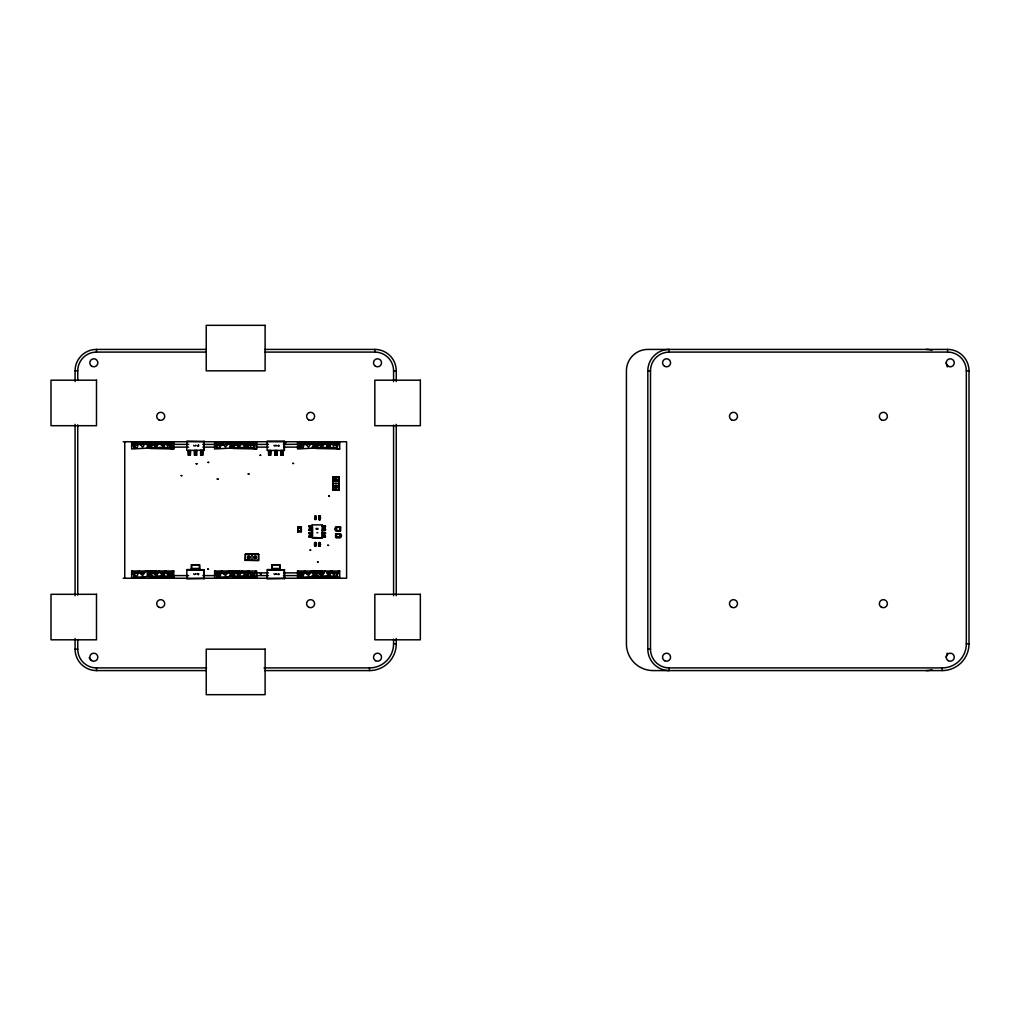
<?xml version="1.0" encoding="UTF-8"?>
<svg xmlns="http://www.w3.org/2000/svg" width="1020" height="1020" viewBox="0 0 1020 1020"><rect width="100%" height="100%" fill="white"/><g stroke="black" fill="none" stroke-linecap="round" stroke-linejoin="round"><path stroke-width="1.5" d="M190.357 454.435L190.421 450.534L188.317 450.534L188.381 455.251L190.357 455.277L190.421 450.534M191.518 568.471L191.53 564.723L199.525 564.736L199.601 569.466L191.352 569.542L191.518 568.471L199.55 568.484M196.579 450.534L196.528 455.277L194.552 455.251L194.476 450.534L196.579 450.534L196.528 455.277M202.687 454.435L202.75 450.534L200.647 450.534L200.698 455.251L202.687 455.277L202.75 450.534M203.898 578.582L186.826 578.901L186.851 569.555L203.898 569.887L204.217 578.914L204.217 569.568M203.898 450.113L186.826 450.432L186.851 441.086L203.898 441.418L204.217 450.445L204.217 441.099M270.708 450.534L270.657 455.277L268.681 455.251L268.604 450.534L270.708 450.534L270.657 454.18M271.804 568.471L271.817 564.723L279.811 564.736L279.888 569.466L271.639 569.542L271.804 568.471L279.837 568.484M276.879 450.534L276.815 455.277L274.839 455.251L274.775 450.534L276.879 450.534L276.815 455.277M283.037 450.534L282.974 455.277L281.01 455.251L280.933 450.534L283.037 450.534L282.986 454.18M284.185 450.113L284.516 441.099L267.138 441.086L267.125 450.432L284.503 450.445L284.197 441.418M284.185 578.582L267.125 578.901L267.138 569.555L284.185 569.887L284.503 578.914L284.516 569.568M309.085 526.843L312.031 526.945L309.098 526.843L309.098 525.797L312.031 525.631L309.085 525.797M318.584 542.589L318.788 542.78A5.992 5.992 0 0 0 318.788 545.878L319.872 546.031C322.715 543.175 316.85 542.155 319.872 542.627L319.885 546.031L318.584 546.07M319.069 516.082C322.192 514.819 319.018 524.611 320.216 516.12L318.928 516.082M321.899 537.412L322.435 524.879L312.056 524.879L312.056 537.948L322.447 537.935L312.592 537.412M325.405 537.043L322.473 537.208L325.393 537.043L325.393 535.997L322.473 535.882L325.405 535.997M191.53 564.723L191.352 569.542M271.817 564.723L271.639 569.542M338.156 486.106L338.984 490.046L332.788 490.097L332.826 476.825L338.984 476.926L339.214 482.689L338.984 490.046L332.66 490.046L333.03 476.761M336.281 537.476L336.294 534.008L340.03 533.995L340.03 537.476L336.281 537.476L336.281 533.995M336.281 530.681L336.294 527.212L340.03 527.2L340.03 530.681L336.281 530.681L336.281 527.2M338.818 490.148L338.844 476.875M340.017 537.476L340.03 533.995M340.017 530.668L340.03 527.2M312.031 532.478L309.085 532.58L309.098 533.639L310.411 533.651L310.411 532.593L312.031 532.478L312.031 533.753L309.085 533.639L309.085 532.58L310.411 532.593M312.031 529.074L309.085 529.189L309.098 530.234L310.411 530.247L310.411 529.189L312.031 529.074L312.031 530.349L309.085 530.234L309.085 529.189L310.411 529.189M310.411 526.843L310.411 525.784M324.079 537.043L324.092 535.984M324.079 533.651L324.092 532.593L325.393 532.593L325.405 533.651L322.473 533.753L322.473 532.491L325.405 532.593L325.393 533.639L322.473 533.753M324.079 530.247L324.092 529.189L325.393 529.189L325.405 530.247L322.473 530.362L322.473 529.087L325.405 529.189L325.393 530.247L322.473 530.362M324.079 526.843L324.092 525.784L325.393 525.797L325.405 526.843L322.473 526.843L322.473 525.683L325.405 525.797L325.393 526.843L322.473 526.843M312.018 535.997L309.085 535.997L309.098 537.043L310.399 537.043L310.411 535.972L312.018 535.997L312.031 537.145L309.085 537.043L309.085 535.997L310.411 535.972M147.925 444.197L154.492 445.23L159.362 442.553L156.149 447.257L152.566 442.553L147.517 443.981L147.479 447.461L150.909 448.494L173.77 448.978L173.77 442.553L131.644 442.553L131.644 448.978L163.404 447.257L173.77 448.978M147.925 572.666L154.492 573.699L159.362 571.021L156.149 575.726L152.566 571.021L147.517 572.449L147.479 575.93L150.909 576.963L173.77 577.447L173.77 571.021L131.644 571.021L131.644 577.447L163.404 575.726L173.77 577.447M214.608 444.159L223.864 445.23L221.939 442.553L220.167 447.512L216.826 447.474L214.608 442.553L217.069 445.23L221.939 442.553L225.522 447.257L228.735 442.553L226.81 444.21L233.605 444.197L237.469 445.23L242.339 442.553L239.113 447.257L235.531 442.553L230.494 443.981L230.444 447.461L233.873 448.494L256.734 448.978L256.734 442.553L214.608 442.553L214.608 448.978L246.381 447.257L256.734 448.978M268.464 572.87L214.608 572.628L233.605 572.666L237.469 573.699L242.339 571.021L239.113 575.726L235.531 571.021L230.494 572.449L230.444 575.93L233.873 576.963L256.734 577.447L256.734 571.021L214.608 571.021L214.608 577.447L246.381 575.726L256.734 577.447M302.978 445.23L302.978 444.21L297.572 444.159L300.033 445.23L304.903 442.553L308.486 447.257L311.712 442.553L309.774 444.21L316.582 444.197L320.433 445.23L325.303 442.553L322.09 447.257L318.508 442.553L313.459 443.981L313.42 447.461L316.85 448.494L339.698 448.978L339.698 442.553L297.572 442.553L297.572 448.978L329.345 447.257L339.698 448.978M310.118 572.641L297.572 572.628L300.033 573.699L304.903 571.021L308.486 575.726L311.712 571.021L309.774 572.666L316.582 572.666L320.433 573.699L325.303 571.021L322.09 575.726L318.508 571.021L313.459 572.449L313.42 575.93L316.85 576.963L339.698 577.447L339.698 571.021L297.572 571.021L297.572 577.447L329.345 575.726L339.698 577.447M258.544 554.204L258.595 560.401L245.323 560.362L245.425 554.204L251.188 553.962L258.544 554.204L258.544 560.528L245.259 560.158L245.425 554.204M247.656 556.435L249.377 556.601C248.944 560.911 250.665 554.548 247.656 556.435L247.656 558.31L249.517 558.31L249.517 556.435M256.058 558.042C253.253 560.044 255.089 553.771 254.452 558.31L256.326 558.31L256.326 556.435L254.452 556.435L256.326 556.435M256.326 558.31L256.173 556.614L254.63 556.576M335.019 479.323L334.879 481.019L334.879 479.158L334.879 481.019L336.753 481.019L336.753 479.158L334.879 479.158M334.879 487.828L334.879 485.953L334.879 487.828L336.753 487.828L336.753 485.953L334.879 485.953L335.147 487.56M336.753 481.019L336.753 479.158M335.019 480.853L336.575 480.879L336.638 479.298M310.093 530.247L310.156 529.189M310.093 533.639L310.156 532.593M324.334 526.843L324.411 525.797M324.334 530.234L324.411 529.189M324.334 533.639L324.411 532.593M276.152 445.969L276.458 445.357M276.152 574.438L276.458 573.827M249.517 557.43L249.492 557.481M149.532 442.553L147.122 442.553M149.532 571.021L147.122 571.021M231.362 442.553L230.087 442.553M231.362 571.021L230.087 571.021M315.473 442.553L313.063 442.553M315.473 571.021L313.063 571.021M195.445 445.357L195.368 445.753M195.445 573.827L195.368 574.222M133.862 447.474L134.105 445.23L131.644 442.553L133.862 447.474L137.19 447.512L138.975 442.553L142.558 447.257L145.771 442.553L143.845 444.21M133.862 575.943L134.105 573.699L131.644 571.021L133.862 575.943L137.19 575.968L138.975 571.021L142.558 575.726L145.771 571.021L143.845 572.666L131.644 572.628L144.177 572.641M216.826 447.474L217.069 445.23L217.069 446.301M216.826 575.943L217.069 573.699L214.608 571.021L216.826 575.943L220.167 575.968L221.939 571.021L225.522 575.726L228.735 571.021L226.81 572.666M299.791 447.474L300.033 445.23L297.572 442.553L299.791 447.474L303.131 447.512L304.903 442.553L306.841 445.23M299.791 575.943L300.033 573.699L297.572 571.021L299.791 575.943L303.131 575.968L304.903 571.021L306.841 573.699M316.009 519.499C315.486 521.003 316.876 513.978 314.95 516.107L314.963 519.511L316.162 518.861M319.018 516.77L320.191 516.158M318.673 543.29L319.859 542.678M315.817 545.381L315.907 546.07L314.67 545.993L314.619 542.627L315.907 542.589L314.644 542.691L314.67 545.993L315.703 545.878A5.992 5.992 0 0 0 315.703 542.78L315.779 543.061M168.096 573.699L172.405 572.653L172.801 571.021L171.207 576.019L167.866 575.93L166.171 571.021L161.122 572.449L162.078 574.171L161.287 574.77M319.171 516.133L319.171 519.524L320.229 519.524L318.928 519.562M318.839 542.627L318.839 546.031L319.834 546.006M316.034 519.409L316.047 519.371A5.992 5.992 0 0 0 316.047 516.26L316.022 516.197M319.158 516.171L319.145 516.235A5.992 5.992 0 0 0 319.132 519.371L319.158 519.461M298.095 530.986L297.827 531.917L301.308 531.917L301.308 526.83L297.827 526.83C298.184 540.944 297.776 522.112 298.095 527.774M301.04 527.774C301.257 524.255 301.257 534.493 301.04 530.986M173.77 442.553L172.405 444.184L164.233 444.21L161.287 445.23L161.122 443.981L166.171 442.553L167.866 447.461L171.207 447.55L172.801 442.553L172.405 444.184L168.096 445.23M254.184 447.55L255.765 442.553L255.37 444.184L253.419 445.753L254.184 447.55L250.844 447.461L249.135 442.553L244.086 443.981L244.264 446.301M254.184 576.019L255.765 571.021L255.37 572.653L253.215 574.298L254.184 576.019L250.844 575.93L249.135 571.021L244.086 572.449L244.264 574.77L245.055 574.171L244.264 573.699L247.21 572.666L255.37 572.653L251.06 573.699C244.532 572.182 237.112 571.837 230.66 573.699L230.444 575.93L233.605 574.77L233.605 572.666L235.531 571.021L238.055 574.247L237.469 574.77L238.246 574.171L237.469 573.699M337.148 447.55L338.742 442.553L338.334 444.184L336.383 445.753L337.148 447.55L333.808 447.461L332.099 442.553L327.05 443.981L327.229 446.301L327.05 443.981L329.345 447.257L330.174 444.21L332.099 442.553L333.387 444.337M337.148 576.019L338.742 571.021L338.334 572.653L336.179 574.298L337.148 576.019L333.808 575.93L332.099 571.021L327.05 572.449L327.229 573.699L330.174 572.666L338.334 572.653L339.698 571.021M167.446 444.337L166.171 442.553L163.404 447.257L164.233 445.23L163.404 447.257L161.122 443.981M167.446 572.806L166.171 571.021L163.404 575.726L164.233 573.699L163.404 575.726L161.122 572.449M244.264 445.23L247.21 444.21L255.37 444.184L251.06 445.23L249.135 442.553L246.381 447.257L247.21 445.23L246.381 447.257L244.086 443.981M254.005 574.77L254.005 573.699L254.005 574.77L251.06 574.77L251.851 574.171L249.135 571.021L246.381 575.726L247.21 573.699L246.381 575.726L244.086 572.449M327.229 447.359L330.174 446.301L329.383 445.829L330.174 445.23L329.345 447.257L332.099 442.553M333.387 572.806L332.099 571.021L329.345 575.726L330.174 573.699L329.345 575.726L327.05 572.449M278.243 445.574L278.919 446.122L278.791 445.179M278.243 574.043L278.919 574.579L278.791 573.648M155.716 571.289L154.364 571.021L156.111 571.021M247.656 558.31L247.822 556.576L249.377 556.614M154.492 573.699L152.566 571.021L150.641 572.666L150.641 574.77L147.479 575.93L147.696 573.699L150.641 572.666L172.405 572.653L173.77 571.021M339.698 442.553L338.334 444.184L334.024 445.23M153.854 445.051L152.566 442.553L150.909 448.494L150.641 446.301L147.479 447.461L150.641 446.301L150.641 444.197L152.566 442.553L155.078 445.778L154.492 446.301M236.819 445.051L235.531 442.553L233.873 448.494L233.605 446.301L230.444 447.461L233.605 446.301L233.605 444.197L235.531 442.553L238.055 445.778L237.469 446.301M313.637 447.244L316.582 446.301L316.582 444.197L318.508 442.553L321.019 445.778L320.433 446.301L318.508 442.553L316.85 448.494L316.582 445.23L315.792 445.829L316.582 446.301L313.637 447.244L313.459 443.981M251.991 560.362L251.991 554.765L252.794 553.962L258.647 554.37M339.214 482.689L338.423 483.493L339.214 484.296M313.637 575.701L316.582 574.77L316.582 572.666L318.508 571.021L321.019 574.247L320.433 574.77L318.508 571.021L316.85 576.963L316.582 573.699L315.792 574.298L316.582 574.77L313.637 575.701L313.459 572.449M195.891 445.778L196.057 445.281M275.63 445.281L275.668 445.753M195.891 574.247L196.057 573.737M275.63 573.737L275.668 574.222M164.233 445.23L164.233 446.301L164.233 444.21L166.171 442.553M171.207 447.55L171.041 445.23L170.442 445.753L173.77 448.086L172.852 445.485M247.21 445.23L247.21 446.301L247.21 444.21L249.135 442.553M300.033 446.301L300.033 445.23L300.823 445.702L297.572 448.099M164.233 573.699L164.233 574.77L164.233 572.666L166.171 571.021M171.207 576.019L171.041 573.699L170.442 574.222L173.77 576.555L172.852 573.954M330.174 445.23L330.174 446.301M217.069 574.77L217.069 573.699L221.939 571.021L223.864 573.699L220.014 572.666L220.014 574.77L217.069 574.77L217.859 574.171L217.069 573.699M247.21 573.699L247.21 574.77L247.21 572.666L249.135 571.021M330.174 573.699L330.174 574.77L327.229 575.828M140.9 445.23L138.975 442.553L134.105 445.23L134.105 446.301L134.895 445.702L134.105 445.23M134.105 573.699L134.895 574.171L134.105 574.77L134.105 573.699L138.975 571.021L140.9 573.699M332.099 571.021L330.174 572.666L330.174 574.77M155.575 442.82L154.364 442.553L156.111 442.553M238.54 442.82L237.341 442.553L239.075 442.553M321.517 442.82L320.305 442.553L322.18 442.553M238.54 571.289L237.341 571.021L239.075 571.021M321.517 571.289L320.305 571.021L322.18 571.021M314.606 546.031L315.664 546.031L315.907 544.081L315.664 542.627L314.644 542.691M171.041 445.23L170.251 445.829L171.041 446.301M171.041 573.699L170.251 574.298L171.041 574.77L168.096 574.77M320.433 574.77L321.224 574.171L320.433 573.699M297.572 576.568L300.823 574.171L300.033 573.699L300.033 574.77L302.978 574.77M339.762 530.413C342.427 530.464 331.666 532.096 335.606 527.2L340.693 527.2L340.693 530.681L335.606 530.681L336.549 530.413M336.549 527.467C333.03 527.264 343.281 527.264 339.762 527.467M336.549 534.263C333.871 534.225 344.632 532.58 340.693 537.476L335.606 537.476L335.606 533.995L340.693 533.995L339.762 534.263M339.762 537.208C343.281 537.425 333.03 537.425 336.549 537.208M252.794 553.962L245.374 554.344M155.053 442.553L154.415 442.82L155.308 442.553M238.017 442.553L237.379 442.82L238.272 442.553M320.994 442.553L320.344 442.82L321.236 442.553M155.053 571.021L154.415 571.289L155.308 571.021M238.017 571.021L237.379 571.289L238.272 571.021M320.994 571.021L320.344 571.289L321.236 571.021M147.696 447.244L147.696 445.23L150.641 444.197L157.437 444.21L157.437 445.23M230.66 447.244L230.66 445.23L233.605 444.197L240.414 444.21M313.637 445.23L314.428 445.702L313.637 446.301L313.637 445.23L316.582 444.197L323.378 444.21L323.378 445.23M313.637 573.699L314.428 574.171L313.637 574.77L313.637 573.699L316.582 572.666L323.378 572.666L323.378 573.699A1.364 1.364 0 0 0 321.542 572.959A1.364 1.364 0 0 0 320.777 574.757M327.229 445.23L330.174 444.21L338.334 444.184L311.89 444.401M161.287 573.699L164.233 572.666M147.696 575.701L150.641 574.77L150.909 576.963L152.566 571.021L153.854 573.52M230.66 575.701L233.605 574.77L233.873 576.963L235.531 571.021L236.819 573.52M319.069 519.562L320.216 519.511M150.22 442.82L151.891 442.553L149.774 442.553L151.138 442.553M233.185 442.82L234.855 442.553L232.738 442.553L234.103 442.553M316.149 442.82L317.819 442.553L315.703 442.553L317.067 442.553M150.22 571.289L151.891 571.021L149.774 571.021L151.138 571.021M233.185 571.289L234.855 571.021L232.738 571.021L234.103 571.021M316.149 571.289L317.819 571.021L315.703 571.021L317.067 571.021M150.463 442.82L151.534 442.553M233.427 442.82L234.498 442.553M316.06 442.553L317.462 442.553M150.463 571.289L151.534 571.021M233.427 571.289L234.498 571.021M316.06 571.021L317.462 571.021M334.024 573.699L338.334 572.653L327.458 572.666M232.509 442.553L231.132 442.553M232.509 571.021L231.132 571.021M249.288 559.559L245.323 560.362M249.25 558.042L247.822 558.169L249.352 558.169M323.659 526.843L323.493 525.784L322.549 526.843L322.473 525.683L324.092 525.784M322.473 529.087L324.092 529.189M310.411 530.247L312.031 530.349M322.473 532.491L324.092 532.593M310.411 533.651L312.031 533.753M310.399 537.043L312.031 537.145L311.954 535.997L310.998 537.056L310.845 535.997M188.317 450.534L188.369 451.516L190.37 451.503M194.476 450.534L194.54 451.516L196.528 451.503M200.647 450.534L200.698 451.516L202.699 451.503M268.604 450.534L268.655 451.516L270.657 451.503M274.826 451.516L276.828 451.503M280.933 450.534L280.984 451.516L282.986 451.503M75.085 381.531L75.085 370.834A21.407 21.407 0 0 1 96.505 349.414L206.244 349.414M264.715 349.414L374.837 349.414A21.407 21.407 0 0 1 396.257 370.834L396.257 381.531M947.593 349.414L647.827 349.414A21.407 21.407 0 0 0 626.42 370.834L626.42 643.824A26.762 26.762 0 0 0 653.182 670.586L942.238 670.586A26.762 26.762 0 0 0 969 643.824L969 370.834A21.407 21.407 0 0 0 947.593 349.414L947.593 352.091A18.73 18.73 0 0 1 966.322 370.834L966.322 643.824A24.085 24.085 0 0 1 942.238 667.909L942.238 670.573M77.762 380.371L77.762 370.834A18.73 18.73 0 0 1 96.505 352.091L206.244 352.091M265.098 352.091L374.837 352.091A18.73 18.73 0 0 1 393.58 370.834L393.58 381.684M942.238 667.909L669.247 667.909A18.73 18.73 0 0 1 650.505 649.166L650.505 370.834A18.73 18.73 0 0 1 669.247 352.091L947.593 352.091M75.097 370.834L77.762 370.834M393.58 370.834L396.244 370.834M669.247 667.909L669.247 670.573A21.407 21.407 0 0 1 647.827 649.166L647.827 370.834L650.505 370.834M966.322 370.834L968.987 370.834M123.203 441.749L346.596 441.749L346.596 578.251L123.203 578.251M188.662 444.401L131.644 444.159L137.05 444.21L137.05 445.23M202.801 444.401L268.464 444.401M283.394 444.401L310.118 444.172M193.736 445.281L194.131 446.122M274.036 445.281L274.418 446.122M197.663 445.906L198.352 445.791M277.95 445.906L278.638 445.906M149.302 447.13L152.018 447.13M169.205 447.13L188.662 447.13M202.878 447.13L215.067 447.13M229.551 447.13L232.267 447.13M255.829 447.13L268.464 447.13M283.496 447.13L302.137 447.13M312.069 447.13L318.38 447.13M231.706 447.359L234.855 447.359M313.115 447.359L317.819 447.359M148.741 447.359L151.878 447.359M313.178 448.099L317.858 448.099M190.357 455.251L188.381 455.251L188.369 451.516M196.528 455.251L194.54 455.251L194.54 451.516M202.687 455.251L200.698 455.251L200.698 451.516M270.657 455.251L268.668 455.251L268.655 451.516M276.815 455.251L274.826 455.251L274.775 450.534M282.986 455.251L280.997 455.251L280.984 451.516M332.826 483.493L338.818 483.493M297.827 527.506L301.308 527.506L301.308 531.254L297.827 531.254L297.827 527.506L301.308 527.519M297.827 527.774L301.308 527.774M297.827 530.986L301.308 530.986M316.927 532.682L317.755 532.682M191.53 564.748L199.537 564.748L199.601 569.466M271.817 564.748L279.837 564.748L279.888 569.466M187.157 569.887L203.898 569.887M267.457 569.887L284.197 569.887M313.255 572.641L324.233 572.641M147.314 572.641L158.291 572.641M161.428 572.641L172.405 572.653M283.879 572.87L309.34 572.87M312.502 572.87L322.039 572.87M193.736 573.75L194.131 574.579M274.036 573.75L274.418 574.579M197.663 574.362L198.352 574.26M277.95 574.362L278.638 574.362M149.302 575.599L152.018 575.599M169.205 575.599L188.662 575.599M202.878 575.599L215.067 575.599M229.551 575.599L232.267 575.599M255.829 575.599L268.464 575.599M283.496 575.599L302.137 575.599M312.069 575.599L318.38 575.599M148.741 575.815L151.878 575.815M231.706 575.815L234.855 575.815M313.115 575.815L317.819 575.815M313.178 576.568L317.858 576.555M264.741 670.586L369.495 670.586L369.495 667.909A24.085 24.085 0 0 0 393.58 643.824L396.244 643.824L396.257 638.469M966.322 643.824L968.987 643.824M75.085 638.469L75.085 649.166L77.762 649.166A18.73 18.73 0 0 0 96.505 667.909L206.626 667.909M647.84 649.166L650.505 649.166M264.014 667.909L369.495 667.909M75.085 649.166A21.407 21.407 0 0 0 96.505 670.586L206.065 670.586M297.84 531.241L301.308 531.254M297.572 572.628L302.978 572.666L302.978 573.699A1.364 1.364 0 0 0 300.607 573.342A1.364 1.364 0 0 0 301.372 575.573M332.826 476.825L338.984 476.926M335.07 479.298L336.613 479.323M335.019 487.649L336.753 487.828M254.592 558.118L256.147 558.169M335.147 480.751L336.587 480.892M251.06 445.23L247.21 444.21L248.485 446.275M230.66 445.23L231.451 445.702L230.66 446.301L230.494 443.981M147.696 445.23L148.486 445.702L147.696 446.301L147.517 443.981M230.66 573.699L231.451 574.171L230.66 574.77L230.494 572.449M220.014 574.77L219.223 574.298L220.014 573.699A1.364 1.364 0 0 0 218.178 572.959A1.364 1.364 0 0 0 217.413 574.757M147.696 573.699L148.486 574.171L147.696 574.77L147.517 572.449M220.014 446.301L220.014 444.21M251.188 553.962L251.991 554.765M90.793 660.093L89.173 657.658M247.21 572.666L248.485 574.744M304.903 442.553L306.191 445.051M304.903 571.021L306.191 573.52M221.939 442.553L223.227 445.051M221.939 571.021L223.227 573.52M138.975 442.553L140.263 445.051M319.171 519.537L318.954 518.415M318.826 546.006L318.61 544.935M323.174 525.797L323.225 526.843M311.278 535.997L311.317 537.043M254.592 556.55L254.63 558.169M314.989 516.184L315.001 519.473M323.174 535.997L323.187 537.043M311.317 525.797L311.317 526.843M324.411 535.997L324.411 537.043M323.493 529.189L323.493 530.247M323.493 532.593L323.493 533.651M323.493 535.984L323.493 537.056M310.998 525.784L310.998 526.843M310.998 529.189L310.998 530.247M310.998 532.58L310.998 533.651M310.08 525.797L310.093 526.843M310.08 535.997L310.08 537.043M323.174 529.189L323.174 530.234M323.174 532.593L323.174 533.639M311.317 529.189L311.317 530.247M311.317 532.593L311.317 533.639M669.247 352.091L669.247 349.426A21.407 21.407 0 0 0 647.827 370.834M396.257 424.358L396.257 595.642M393.58 425.111L393.58 595.731M393.58 639.17L393.58 643.824M374.837 349.426L374.837 352.091M339.762 527.2L339.762 530.681M339.762 533.995L339.762 537.476M336.97 445.23L336.97 446.301A1.364 1.364 0 0 0 336.128 444.49A1.364 1.364 0 0 0 334.381 445.217M336.549 527.2L336.549 530.681M336.549 533.995L336.549 537.476M317.934 528.347L317.934 529.176M317.22 529.138L316.493 528.564L316.493 529.214M316.327 528.347L316.327 529.214M312.592 526.919L312.592 535.908M254.005 445.23L254.005 446.301M198.619 445.281L198.212 446.122L198.212 445.179M198.619 573.75L198.212 574.579L198.212 573.648M198.492 445.179L198.492 446.122M198.492 573.648L198.492 574.579M157.437 572.666L157.437 573.699A1.364 1.364 0 0 0 154.836 573.712M137.05 572.666L137.05 573.699A1.364 1.364 0 0 0 134.78 573.24A1.364 1.364 0 0 0 135.15 575.484M124.746 441.749L124.746 578.251M96.505 349.426L96.505 352.091M96.505 667.909L96.505 670.573M77.762 424.906L77.762 595.093M77.762 639.629L77.762 649.166M75.085 424.358L75.085 595.642M396.257 643.824A26.762 26.762 0 0 1 369.495 670.586M337.135 481.159A1.606 1.606 0 0 1 334.343 479.923M334.343 487.05A1.606 1.606 0 0 1 337.11 485.788M168.44 445.243A1.364 1.364 0 0 1 170.008 444.439A1.364 1.364 0 0 1 171.054 445.855A1.364 1.364 0 0 1 169.83 447.13M161.644 445.243A1.364 1.364 0 0 1 163.34 444.478A1.364 1.364 0 0 1 164.22 446.122A1.364 1.364 0 0 1 162.639 447.104M154.836 446.288A1.364 1.364 0 0 1 155.537 444.516A1.364 1.364 0 0 1 157.335 445.166M141.257 445.217A1.364 1.364 0 0 1 142.226 444.427M135.15 447.015A1.364 1.364 0 0 1 134.729 444.822A1.364 1.364 0 0 1 136.935 445.166M251.404 573.712A1.364 1.364 0 0 1 253.19 572.972A1.364 1.364 0 0 1 253.929 574.757M244.609 574.757A1.364 1.364 0 0 1 245.692 572.883A1.364 1.364 0 0 1 247.222 574.413A1.364 1.364 0 0 1 245.348 575.497M237.813 574.757A1.364 1.364 0 0 1 238.451 573.023A1.364 1.364 0 0 1 240.235 573.52M224.209 573.712A1.364 1.364 0 0 1 225.879 572.934M168.44 573.712A1.364 1.364 0 0 1 170.008 572.908A1.364 1.364 0 0 1 171.054 574.324A1.364 1.364 0 0 1 169.83 575.586M161.644 573.712A1.364 1.364 0 0 1 163.34 572.947A1.364 1.364 0 0 1 164.22 574.591A1.364 1.364 0 0 1 162.639 575.573M141.206 573.814A1.364 1.364 0 0 1 142.226 572.896M251.404 445.243A1.364 1.364 0 0 1 253.19 444.503A1.364 1.364 0 0 1 253.929 446.288M244.609 446.288A1.364 1.364 0 0 1 245.692 444.414A1.364 1.364 0 0 1 247.222 445.944A1.364 1.364 0 0 1 245.348 447.028M237.813 446.288A1.364 1.364 0 0 1 238.451 444.554A1.364 1.364 0 0 1 240.235 445.051M224.209 445.243A1.364 1.364 0 0 1 225.879 444.465M217.413 446.288A1.364 1.364 0 0 1 218.114 444.516A1.364 1.364 0 0 1 219.899 445.166M327.535 446.186A1.364 1.364 0 0 1 328.835 444.401A1.364 1.364 0 0 1 330.136 446.186M329.944 446.569A1.364 1.364 0 0 1 327.917 446.786M320.777 446.288A1.364 1.364 0 0 1 321.478 444.516A1.364 1.364 0 0 1 323.263 445.166M307.186 445.243A1.364 1.364 0 0 1 308.575 444.414M301.372 447.104A1.364 1.364 0 0 1 300.568 444.937A1.364 1.364 0 0 1 302.876 445.166M334.331 573.814A1.364 1.364 0 0 1 336.128 572.959A1.364 1.364 0 0 1 336.88 574.783M327.535 573.814A1.364 1.364 0 0 1 329.434 573.01A1.364 1.364 0 0 1 329.97 575A1.364 1.364 0 0 1 327.917 575.242M307.186 573.712A1.364 1.364 0 0 1 308.575 572.87M249.951 556.397A1.606 1.606 0 0 1 249.607 558.488M254.362 558.488A1.606 1.606 0 0 1 254.056 556.359M947.236 653.068A21.407 21.407 0 0 1 946.088 657.058M932.063 669.757A21.407 21.407 0 0 1 926.173 670.586M926.173 349.414A21.407 21.407 0 0 1 932.063 350.242M946.088 362.942A21.407 21.407 0 0 1 947.236 366.932M336.613 486.132L336.575 487.675L336.753 485.953L335.019 486.132L336.613 486.132M217.247 479.03L218.063 479.107L217.247 479.03M248.179 473.93L248.995 474.007L248.179 473.93M328.733 496.026L329.549 496.103L328.746 495.988M327.713 545.305L328.529 545.394L327.713 545.305M181.216 475.626L182.032 475.715L181.228 475.588M196.172 463.73L196.987 463.819L196.172 463.73M208.067 462.366L208.883 462.493L208.093 462.289M207.736 569.096L208.539 569.224L207.736 569.058M260.074 455.239L260.878 455.366L260.087 455.188M260.419 573.865L261.235 573.941L260.419 573.865M285.23 442.654L286.034 442.782L285.243 442.616M292.702 463.386L293.518 463.475L292.702 463.386M310.042 550.06L310.845 550.188L310.054 549.984M317.526 561.956L318.329 562.084L317.539 561.88M150.641 445.23L150.641 446.301L149.851 445.829L150.641 445.23M233.605 445.23L233.605 446.301L232.815 445.829L233.605 445.23M150.641 573.699L150.641 574.77L149.851 574.298L150.641 573.699M233.605 573.699L233.605 574.77L232.815 574.298L233.605 573.699M336.97 573.699L336.97 574.77L336.97 573.699M265.111 325.329L206.231 325.329L206.231 370.834L265.111 370.834L265.111 325.329M96.505 380.192L51 380.192L51 425.697L96.505 425.697L96.505 380.192M420.342 380.192L374.837 380.192L374.837 425.697L420.342 425.697L420.342 380.192M96.505 594.303L51 594.303L51 639.808L96.505 639.808L96.505 594.303M420.342 594.303L374.837 594.303L374.837 639.808L420.342 639.808L420.342 594.303M265.111 649.166L206.231 649.166L206.231 694.671L265.111 694.671L265.111 649.166M91.813 660.679A4.016 4.016 0 0 0 97.831 657.199A4.016 4.016 0 0 0 91.813 653.731A4.016 4.016 0 0 0 91.813 660.679M375.513 660.679A4.016 4.016 0 0 0 381.531 657.199A4.016 4.016 0 0 0 375.513 653.731A4.016 4.016 0 0 0 375.513 660.679M91.507 366.078A4.016 4.016 0 0 0 97.818 363.158A4.016 4.016 0 0 0 92.132 359.155A4.016 4.016 0 0 0 91.507 366.078M375.513 366.269A4.016 4.016 0 0 0 381.531 362.801A4.016 4.016 0 0 0 375.513 359.32A4.016 4.016 0 0 0 375.513 366.269M158.725 419.806A4.016 4.016 0 0 0 164.743 416.326A4.016 4.016 0 0 0 158.725 412.845A4.016 4.016 0 0 0 158.725 419.806M308.601 419.806A4.016 4.016 0 0 0 314.619 416.326A4.016 4.016 0 0 0 308.601 412.845A4.016 4.016 0 0 0 308.601 419.806M158.725 607.155A4.016 4.016 0 0 0 164.743 603.674A4.016 4.016 0 0 0 158.725 600.193A4.016 4.016 0 0 0 158.725 607.155M308.601 607.155A4.016 4.016 0 0 0 314.619 603.674A4.016 4.016 0 0 0 308.601 600.193A4.016 4.016 0 0 0 308.601 607.155M148.627 446.951A1.364 1.364 0 0 0 150.667 445.765A1.364 1.364 0 0 0 148.627 444.58A1.364 1.364 0 0 0 148.627 446.951M231.476 575.344A1.364 1.364 0 0 0 233.631 574.362A1.364 1.364 0 0 0 231.706 572.985A1.364 1.364 0 0 0 231.476 575.344M148.512 575.344A1.364 1.364 0 0 0 150.667 574.362A1.364 1.364 0 0 0 148.741 572.985A1.364 1.364 0 0 0 148.512 575.344M231.591 446.951A1.364 1.364 0 0 0 233.631 445.765A1.364 1.364 0 0 0 231.591 444.58A1.364 1.364 0 0 0 231.591 446.951M314.555 446.951A1.364 1.364 0 0 0 316.608 445.765A1.364 1.364 0 0 0 314.555 444.58A1.364 1.364 0 0 0 314.555 446.951M314.44 575.344A1.364 1.364 0 0 0 316.595 574.362A1.364 1.364 0 0 0 314.67 572.985A1.364 1.364 0 0 0 314.44 575.344M664.555 660.679A4.016 4.016 0 0 0 670.586 657.199A4.016 4.016 0 0 0 664.555 653.731A4.016 4.016 0 0 0 664.555 660.679M948.256 660.679A4.016 4.016 0 0 0 954.274 657.199A4.016 4.016 0 0 0 948.256 653.731A4.016 4.016 0 0 0 948.256 660.679M664.555 366.269A4.016 4.016 0 0 0 670.586 362.801A4.016 4.016 0 0 0 664.555 359.32A4.016 4.016 0 0 0 664.555 366.269M948.256 366.269A4.016 4.016 0 0 0 954.274 362.801A4.016 4.016 0 0 0 948.256 359.32A4.016 4.016 0 0 0 948.256 366.269M731.467 419.806A4.016 4.016 0 0 0 737.498 416.326A4.016 4.016 0 0 0 731.467 412.845A4.016 4.016 0 0 0 731.467 419.806M881.344 419.806A4.016 4.016 0 0 0 887.375 416.326A4.016 4.016 0 0 0 881.344 412.845A4.016 4.016 0 0 0 881.344 419.806M731.467 607.155A4.016 4.016 0 0 0 737.498 603.674A4.016 4.016 0 0 0 731.467 600.193A4.016 4.016 0 0 0 731.467 607.155M881.344 607.155A4.016 4.016 0 0 0 887.375 603.674A4.016 4.016 0 0 0 881.344 600.193A4.016 4.016 0 0 0 881.344 607.155"/></g></svg>
